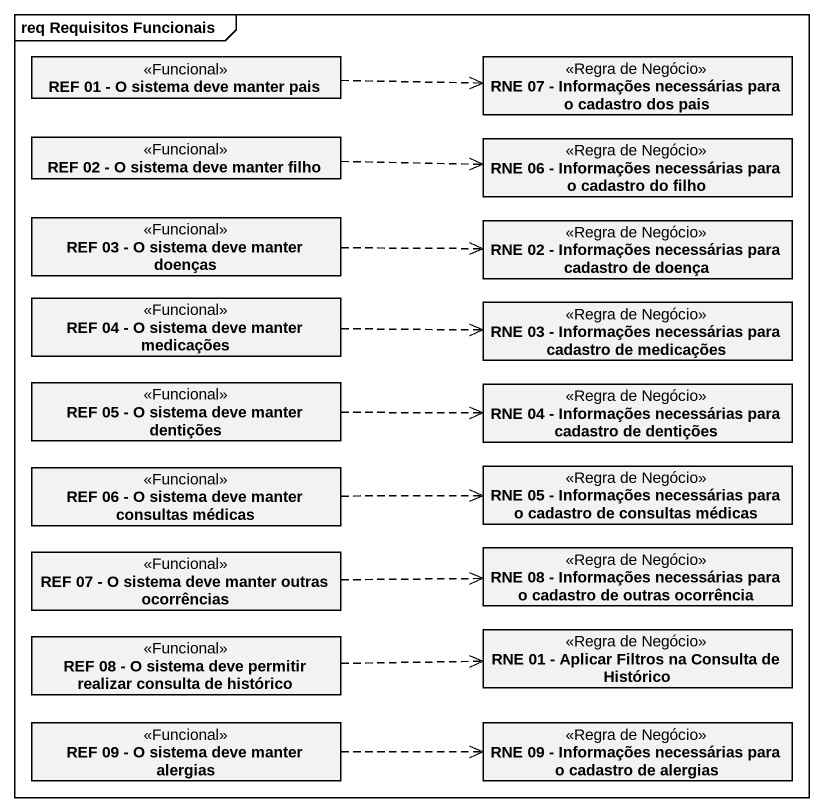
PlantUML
@startuml
mainframe req Requisitos Funcionais
hide circle
hide empty members
class "REF 01 - O sistema deve manter pais" as REF_01_O_sistema_deve <<Funcional>>
class "RNE 07 - Informações necessárias para o cadastro dos pais" as RNE_07_Informações <<Regra de Negócio>>
class "REF 02 - O sistema deve manter filho" as REF_02_O_sistema_deve <<Funcional>>
class "RNE 06 - Informações necessárias para o cadastro do filho" as RNE_06_Informações <<Regra de Negócio>>
class "REF 03 - O sistema deve manter doenças" as REF_03_O_sistema_deve <<Funcional>>
class "RNE 02 - Informações necessárias para cadastro de doença" as RNE_02_Informações <<Regra de Negócio>>
class "REF 04 - O sistema deve manter medicações" as REF_04_O_sistema_deve <<Funcional>>
class "RNE 03 - Informações necessárias para cadastro de medicações" as RNE_03_Informações <<Regra de Negócio>>
class "REF 05 - O sistema deve manter dentições" as REF_05_O_sistema_deve <<Funcional>>
class "RNE 04 - Informações necessárias para cadastro de dentições" as RNE_04_Informações <<Regra de Negócio>>
class "REF 06 - O sistema deve manter consultas médicas" as REF_06_O_sistema_deve <<Funcional>>
class "RNE 05 - Informações necessárias para o cadastro de consultas médicas" as RNE_05_Informações <<Regra de Negócio>>
class "REF 07 - O sistema deve manter outras ocorrências" as REF_07_O_sistema_deve <<Funcional>>
class "RNE 08 - Informações necessárias para o cadastro de outras ocorrência" as RNE_08_Informações <<Regra de Negócio>>
class "REF 08 - O sistema deve permitir realizar consulta de histórico" as REF_08_O_sistema_deve <<Funcional>>
class "RNE 01 - Aplicar Filtros na Consulta de Histórico" as RNE_01_Aplicar_Filtros_na <<Regra de Negócio>>
class "REF 09 - O sistema deve manter alergias" as REF_09_O_sistema_deve <<Funcional>>
class "RNE 09 - Informações necessárias para o cadastro de alergias" as RNE_09_Informações <<Regra de Negócio>>
REF_01_O_sistema_deve .right.> RNE_07_Informações
REF_02_O_sistema_deve .right.> RNE_06_Informações
REF_03_O_sistema_deve .right.> RNE_02_Informações
REF_04_O_sistema_deve .right.> RNE_03_Informações
REF_05_O_sistema_deve .right.> RNE_04_Informações
REF_06_O_sistema_deve .right.> RNE_05_Informações
REF_07_O_sistema_deve .right.> RNE_08_Informações
REF_08_O_sistema_deve .right.> RNE_01_Aplicar_Filtros_na
REF_09_O_sistema_deve .right.> RNE_09_Informações
@enduml
